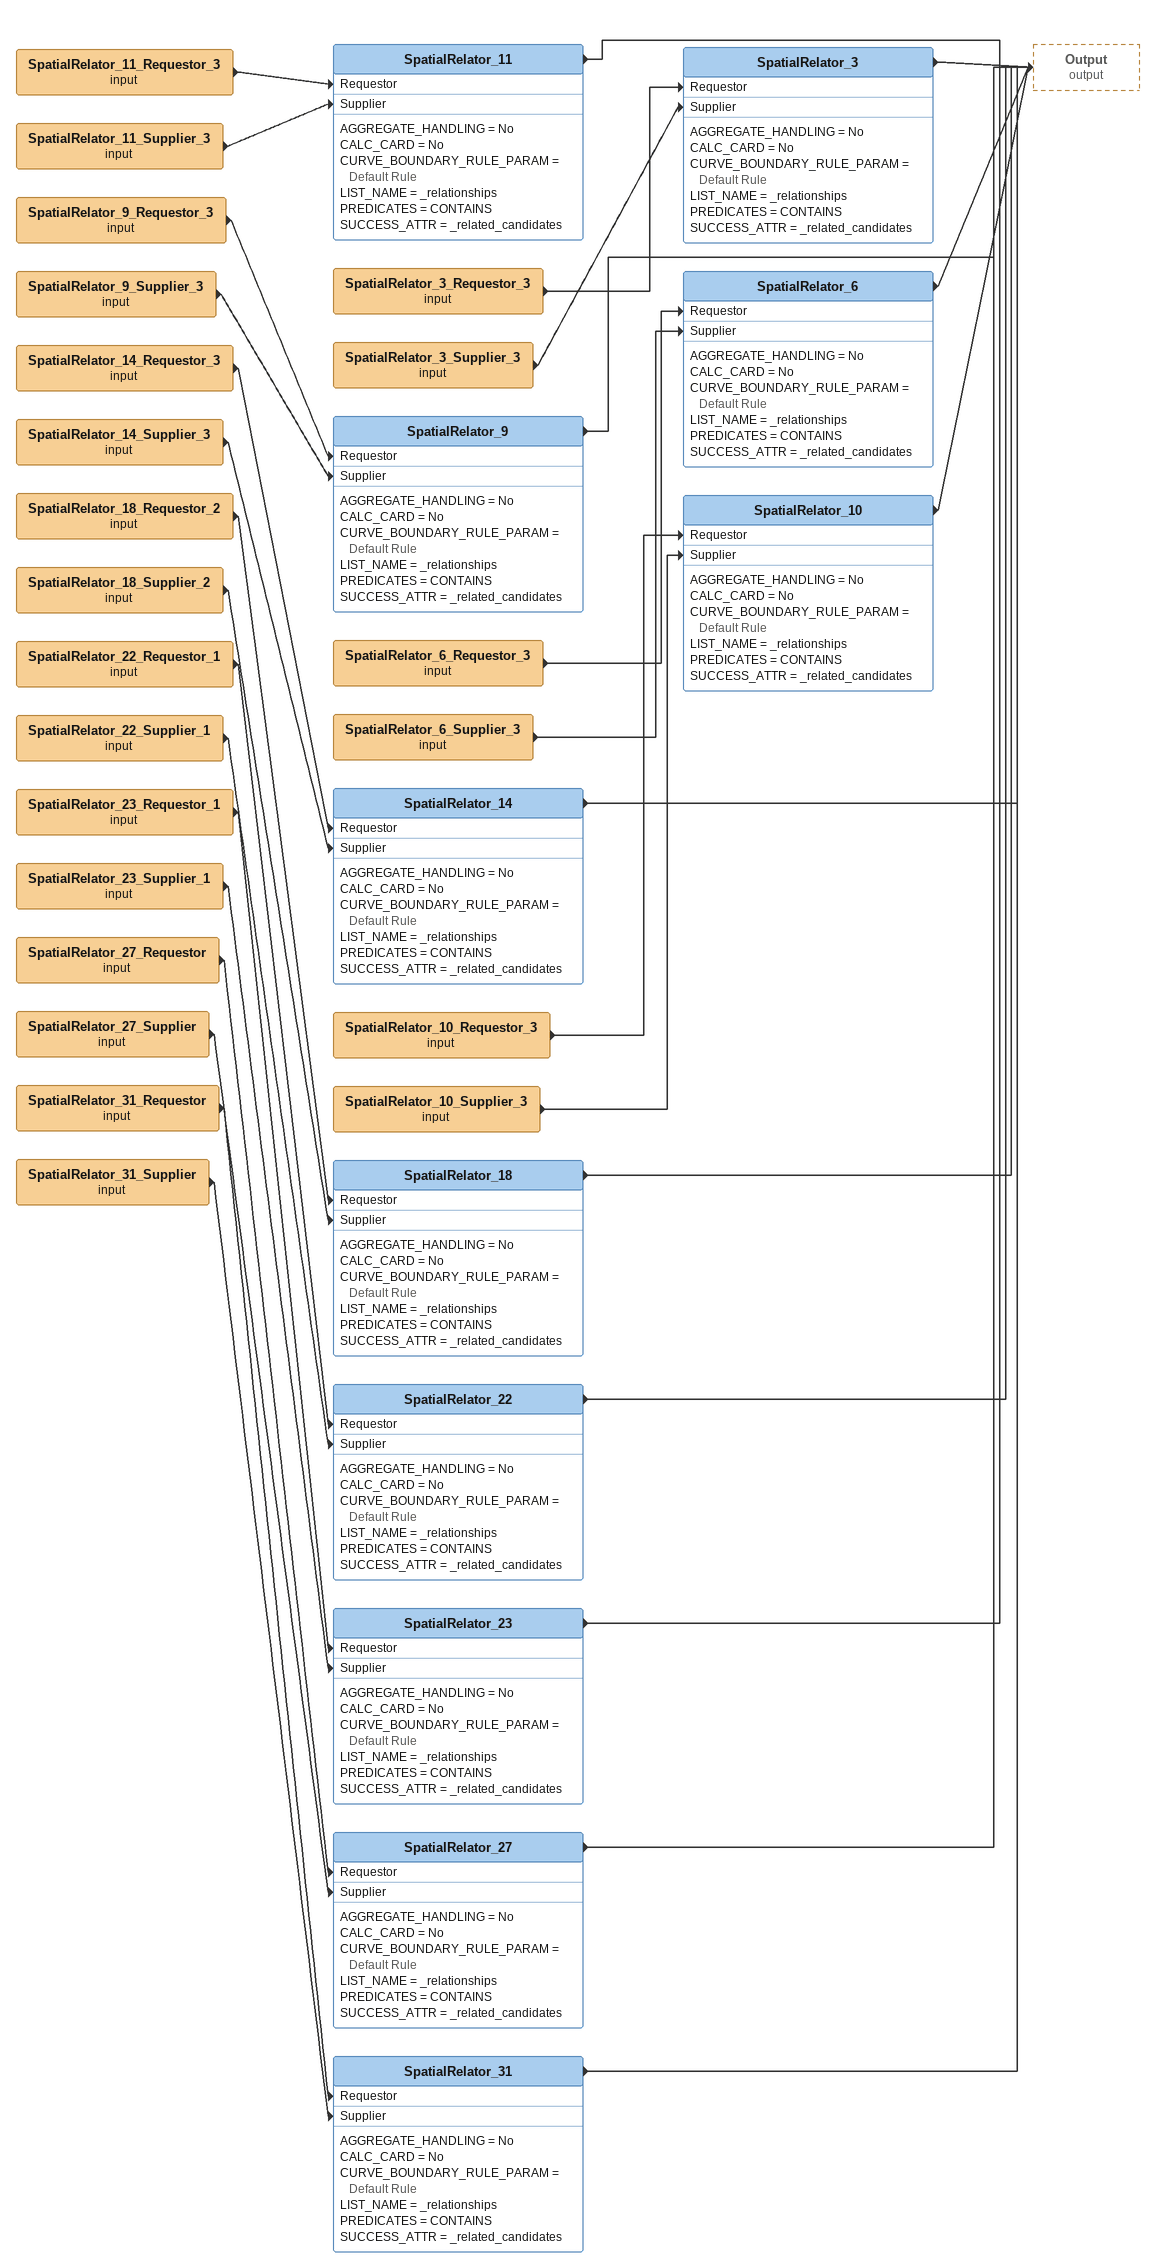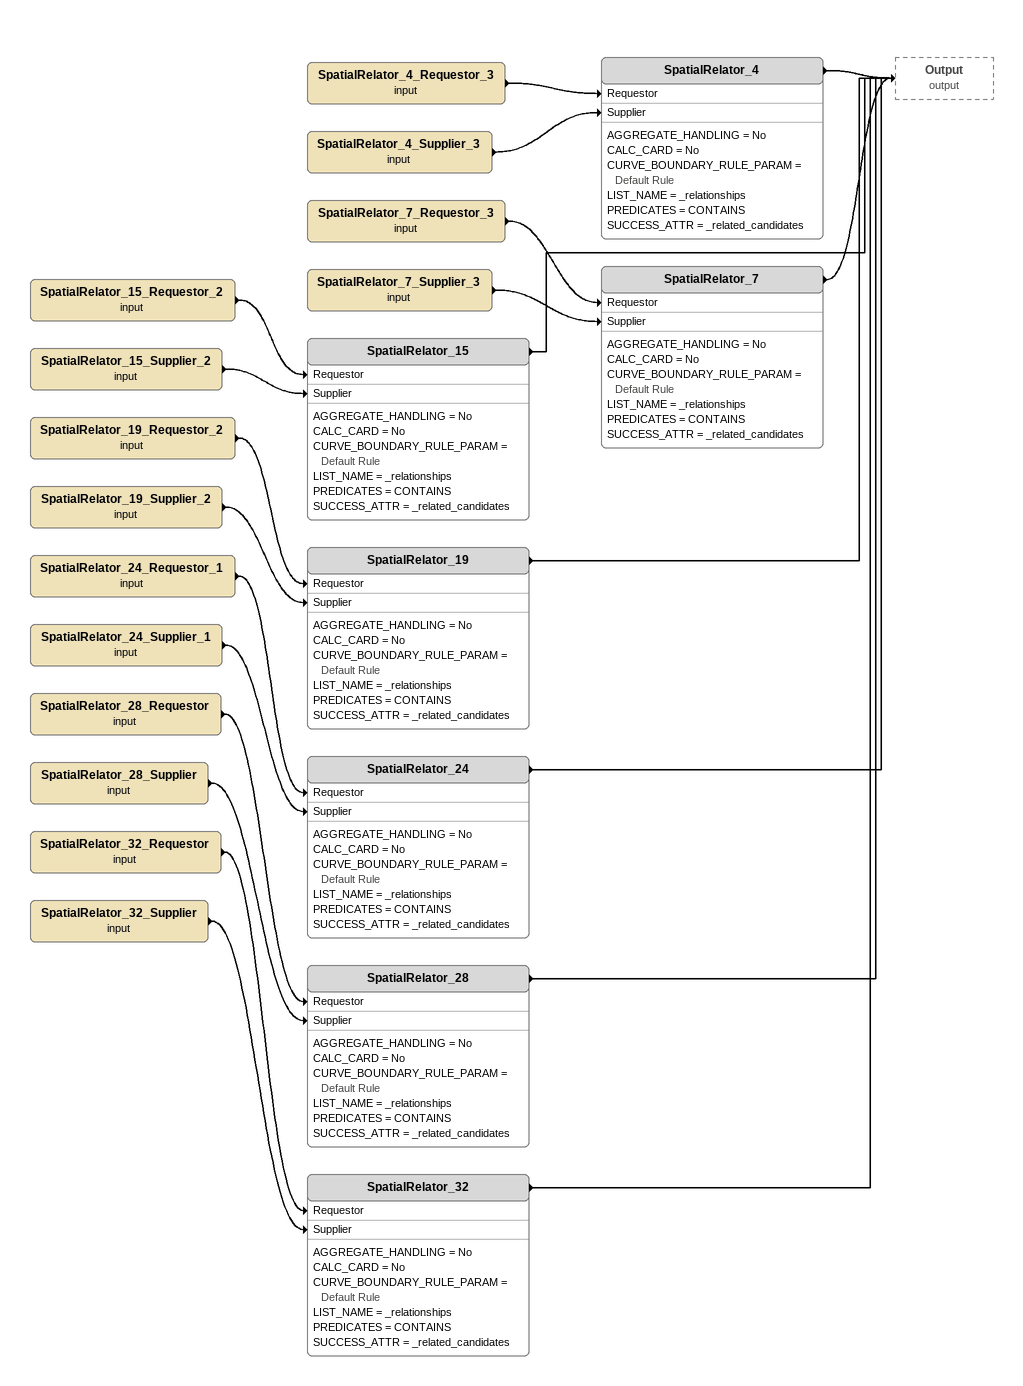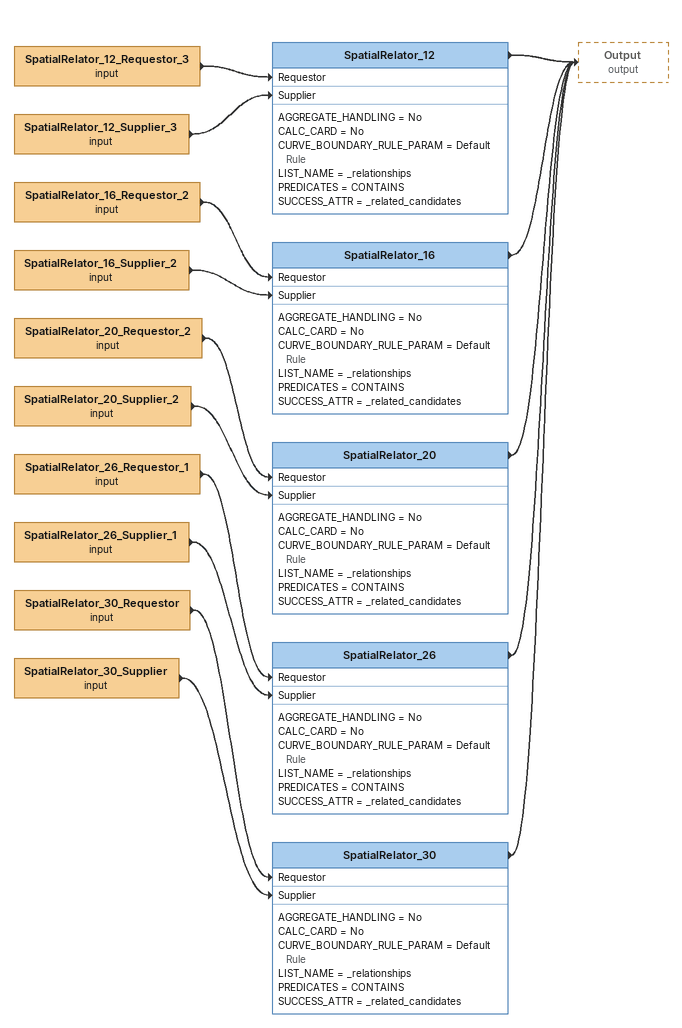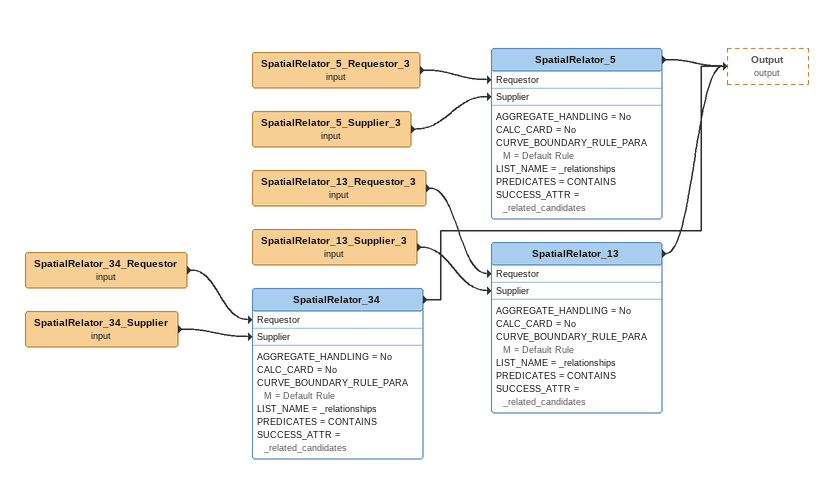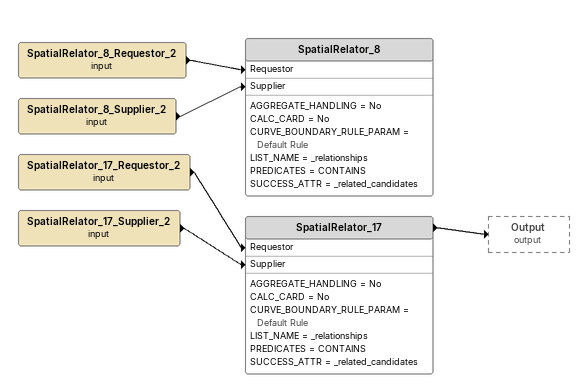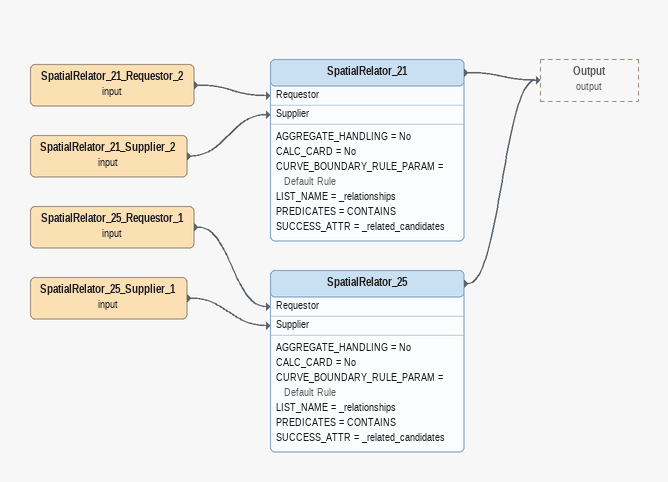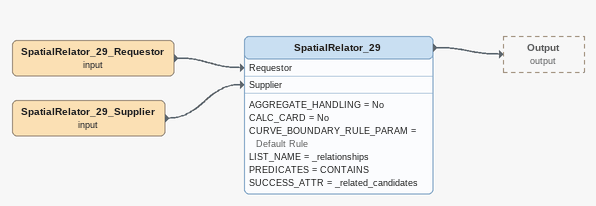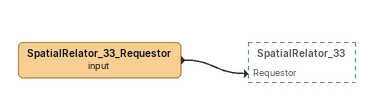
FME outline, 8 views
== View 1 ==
SpatialRelator_11_Requestor_3 (input)
    -> SpatialRelator_11 [Requestor]
SpatialRelator_11_Supplier_3 (input)
    -> SpatialRelator_11 [Supplier]
SpatialRelator_11
    AGGREGATE_HANDLING = No
    CALC_CARD = No
    CURVE_BOUNDARY_RULE_PARAM = Default Rule
    LIST_NAME = _relationships
    PREDICATES = CONTAINS
    SUCCESS_ATTR = _related_candidates
    -> Output (output)
SpatialRelator_9_Requestor_3 (input)
    -> SpatialRelator_9 [Requestor]
SpatialRelator_9_Supplier_3 (input)
    -> SpatialRelator_9 [Supplier]
SpatialRelator_9
    AGGREGATE_HANDLING = No
    CALC_CARD = No
    CURVE_BOUNDARY_RULE_PARAM = Default Rule
    LIST_NAME = _relationships
    PREDICATES = CONTAINS
    SUCCESS_ATTR = _related_candidates
    -> Output (output)
SpatialRelator_14_Requestor_3 (input)
    -> SpatialRelator_14 [Requestor]
SpatialRelator_14_Supplier_3 (input)
    -> SpatialRelator_14 [Supplier]
SpatialRelator_14
    AGGREGATE_HANDLING = No
    CALC_CARD = No
    CURVE_BOUNDARY_RULE_PARAM = Default Rule
    LIST_NAME = _relationships
    PREDICATES = CONTAINS
    SUCCESS_ATTR = _related_candidates
    -> Output (output)
SpatialRelator_18_Requestor_2 (input)
    -> SpatialRelator_18 [Requestor]
SpatialRelator_18_Supplier_2 (input)
    -> SpatialRelator_18 [Supplier]
SpatialRelator_18
    AGGREGATE_HANDLING = No
    CALC_CARD = No
    CURVE_BOUNDARY_RULE_PARAM = Default Rule
    LIST_NAME = _relationships
    PREDICATES = CONTAINS
    SUCCESS_ATTR = _related_candidates
    -> Output (output)
SpatialRelator_22_Requestor_1 (input)
    -> SpatialRelator_22 [Requestor]
SpatialRelator_22_Supplier_1 (input)
    -> SpatialRelator_22 [Supplier]
SpatialRelator_22
    AGGREGATE_HANDLING = No
    CALC_CARD = No
    CURVE_BOUNDARY_RULE_PARAM = Default Rule
    LIST_NAME = _relationships
    PREDICATES = CONTAINS
    SUCCESS_ATTR = _related_candidates
    -> Output (output)
SpatialRelator_23_Requestor_1 (input)
    -> SpatialRelator_23 [Requestor]
SpatialRelator_23_Supplier_1 (input)
    -> SpatialRelator_23 [Supplier]
SpatialRelator_23
    AGGREGATE_HANDLING = No
    CALC_CARD = No
    CURVE_BOUNDARY_RULE_PARAM = Default Rule
    LIST_NAME = _relationships
    PREDICATES = CONTAINS
    SUCCESS_ATTR = _related_candidates
    -> Output (output)
SpatialRelator_27_Requestor (input)
    -> SpatialRelator_27 [Requestor]
SpatialRelator_27_Supplier (input)
    -> SpatialRelator_27 [Supplier]
SpatialRelator_27
    AGGREGATE_HANDLING = No
    CALC_CARD = No
    CURVE_BOUNDARY_RULE_PARAM = Default Rule
    LIST_NAME = _relationships
    PREDICATES = CONTAINS
    SUCCESS_ATTR = _related_candidates
    -> Output (output)
SpatialRelator_31_Requestor (input)
    -> SpatialRelator_31 [Requestor]
SpatialRelator_31_Supplier (input)
    -> SpatialRelator_31 [Supplier]
SpatialRelator_31
    AGGREGATE_HANDLING = No
    CALC_CARD = No
    CURVE_BOUNDARY_RULE_PARAM = Default Rule
    LIST_NAME = _relationships
    PREDICATES = CONTAINS
    SUCCESS_ATTR = _related_candidates
    -> Output (output)
SpatialRelator_3_Requestor_3 (input)
    -> SpatialRelator_3 [Requestor]
SpatialRelator_3_Supplier_3 (input)
    -> SpatialRelator_3 [Supplier]
SpatialRelator_3
    AGGREGATE_HANDLING = No
    CALC_CARD = No
    CURVE_BOUNDARY_RULE_PARAM = Default Rule
    LIST_NAME = _relationships
    PREDICATES = CONTAINS
    SUCCESS_ATTR = _related_candidates
    -> Output (output)
SpatialRelator_6_Requestor_3 (input)
    -> SpatialRelator_6 [Requestor]
SpatialRelator_6_Supplier_3 (input)
    -> SpatialRelator_6 [Supplier]
SpatialRelator_6
    AGGREGATE_HANDLING = No
    CALC_CARD = No
    CURVE_BOUNDARY_RULE_PARAM = Default Rule
    LIST_NAME = _relationships
    PREDICATES = CONTAINS
    SUCCESS_ATTR = _related_candidates
    -> Output (output)
SpatialRelator_10_Requestor_3 (input)
    -> SpatialRelator_10 [Requestor]
SpatialRelator_10_Supplier_3 (input)
    -> SpatialRelator_10 [Supplier]
SpatialRelator_10
    AGGREGATE_HANDLING = No
    CALC_CARD = No
    CURVE_BOUNDARY_RULE_PARAM = Default Rule
    LIST_NAME = _relationships
    PREDICATES = CONTAINS
    SUCCESS_ATTR = _related_candidates
    -> Output (output)

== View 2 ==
SpatialRelator_15_Requestor_2 (input)
    -> SpatialRelator_15 [Requestor]
SpatialRelator_15_Supplier_2 (input)
    -> SpatialRelator_15 [Supplier]
SpatialRelator_15
    AGGREGATE_HANDLING = No
    CALC_CARD = No
    CURVE_BOUNDARY_RULE_PARAM = Default Rule
    LIST_NAME = _relationships
    PREDICATES = CONTAINS
    SUCCESS_ATTR = _related_candidates
    -> Output (output)
SpatialRelator_19_Requestor_2 (input)
    -> SpatialRelator_19 [Requestor]
SpatialRelator_19_Supplier_2 (input)
    -> SpatialRelator_19 [Supplier]
SpatialRelator_19
    AGGREGATE_HANDLING = No
    CALC_CARD = No
    CURVE_BOUNDARY_RULE_PARAM = Default Rule
    LIST_NAME = _relationships
    PREDICATES = CONTAINS
    SUCCESS_ATTR = _related_candidates
    -> Output (output)
SpatialRelator_24_Requestor_1 (input)
    -> SpatialRelator_24 [Requestor]
SpatialRelator_24_Supplier_1 (input)
    -> SpatialRelator_24 [Supplier]
SpatialRelator_24
    AGGREGATE_HANDLING = No
    CALC_CARD = No
    CURVE_BOUNDARY_RULE_PARAM = Default Rule
    LIST_NAME = _relationships
    PREDICATES = CONTAINS
    SUCCESS_ATTR = _related_candidates
    -> Output (output)
SpatialRelator_28_Requestor (input)
    -> SpatialRelator_28 [Requestor]
SpatialRelator_28_Supplier (input)
    -> SpatialRelator_28 [Supplier]
SpatialRelator_28
    AGGREGATE_HANDLING = No
    CALC_CARD = No
    CURVE_BOUNDARY_RULE_PARAM = Default Rule
    LIST_NAME = _relationships
    PREDICATES = CONTAINS
    SUCCESS_ATTR = _related_candidates
    -> Output (output)
SpatialRelator_32_Requestor (input)
    -> SpatialRelator_32 [Requestor]
SpatialRelator_32_Supplier (input)
    -> SpatialRelator_32 [Supplier]
SpatialRelator_32
    AGGREGATE_HANDLING = No
    CALC_CARD = No
    CURVE_BOUNDARY_RULE_PARAM = Default Rule
    LIST_NAME = _relationships
    PREDICATES = CONTAINS
    SUCCESS_ATTR = _related_candidates
    -> Output (output)
SpatialRelator_4_Requestor_3 (input)
    -> SpatialRelator_4 [Requestor]
SpatialRelator_4_Supplier_3 (input)
    -> SpatialRelator_4 [Supplier]
SpatialRelator_4
    AGGREGATE_HANDLING = No
    CALC_CARD = No
    CURVE_BOUNDARY_RULE_PARAM = Default Rule
    LIST_NAME = _relationships
    PREDICATES = CONTAINS
    SUCCESS_ATTR = _related_candidates
    -> Output (output)
SpatialRelator_7_Requestor_3 (input)
    -> SpatialRelator_7 [Requestor]
SpatialRelator_7_Supplier_3 (input)
    -> SpatialRelator_7 [Supplier]
SpatialRelator_7
    AGGREGATE_HANDLING = No
    CALC_CARD = No
    CURVE_BOUNDARY_RULE_PARAM = Default Rule
    LIST_NAME = _relationships
    PREDICATES = CONTAINS
    SUCCESS_ATTR = _related_candidates
    -> Output (output)

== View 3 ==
SpatialRelator_12_Requestor_3 (input)
    -> SpatialRelator_12 [Requestor]
SpatialRelator_12_Supplier_3 (input)
    -> SpatialRelator_12 [Supplier]
SpatialRelator_12
    AGGREGATE_HANDLING = No
    CALC_CARD = No
    CURVE_BOUNDARY_RULE_PARAM = Default Rule
    LIST_NAME = _relationships
    PREDICATES = CONTAINS
    SUCCESS_ATTR = _related_candidates
    -> Output (output)
SpatialRelator_16_Requestor_2 (input)
    -> SpatialRelator_16 [Requestor]
SpatialRelator_16_Supplier_2 (input)
    -> SpatialRelator_16 [Supplier]
SpatialRelator_16
    AGGREGATE_HANDLING = No
    CALC_CARD = No
    CURVE_BOUNDARY_RULE_PARAM = Default Rule
    LIST_NAME = _relationships
    PREDICATES = CONTAINS
    SUCCESS_ATTR = _related_candidates
    -> Output (output)
SpatialRelator_20_Requestor_2 (input)
    -> SpatialRelator_20 [Requestor]
SpatialRelator_20_Supplier_2 (input)
    -> SpatialRelator_20 [Supplier]
SpatialRelator_20
    AGGREGATE_HANDLING = No
    CALC_CARD = No
    CURVE_BOUNDARY_RULE_PARAM = Default Rule
    LIST_NAME = _relationships
    PREDICATES = CONTAINS
    SUCCESS_ATTR = _related_candidates
    -> Output (output)
SpatialRelator_26_Requestor_1 (input)
    -> SpatialRelator_26 [Requestor]
SpatialRelator_26_Supplier_1 (input)
    -> SpatialRelator_26 [Supplier]
SpatialRelator_26
    AGGREGATE_HANDLING = No
    CALC_CARD = No
    CURVE_BOUNDARY_RULE_PARAM = Default Rule
    LIST_NAME = _relationships
    PREDICATES = CONTAINS
    SUCCESS_ATTR = _related_candidates
    -> Output (output)
SpatialRelator_30_Requestor (input)
    -> SpatialRelator_30 [Requestor]
SpatialRelator_30_Supplier (input)
    -> SpatialRelator_30 [Supplier]
SpatialRelator_30
    AGGREGATE_HANDLING = No
    CALC_CARD = No
    CURVE_BOUNDARY_RULE_PARAM = Default Rule
    LIST_NAME = _relationships
    PREDICATES = CONTAINS
    SUCCESS_ATTR = _related_candidates
    -> Output (output)

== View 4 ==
SpatialRelator_34_Requestor (input)
    -> SpatialRelator_34 [Requestor]
SpatialRelator_34_Supplier (input)
    -> SpatialRelator_34 [Supplier]
SpatialRelator_34
    AGGREGATE_HANDLING = No
    CALC_CARD = No
    CURVE_BOUNDARY_RULE_PARAM = Default Rule
    LIST_NAME = _relationships
    PREDICATES = CONTAINS
    SUCCESS_ATTR = _related_candidates
    -> Output (output)
SpatialRelator_5_Requestor_3 (input)
    -> SpatialRelator_5 [Requestor]
SpatialRelator_5_Supplier_3 (input)
    -> SpatialRelator_5 [Supplier]
SpatialRelator_5
    AGGREGATE_HANDLING = No
    CALC_CARD = No
    CURVE_BOUNDARY_RULE_PARAM = Default Rule
    LIST_NAME = _relationships
    PREDICATES = CONTAINS
    SUCCESS_ATTR = _related_candidates
    -> Output (output)
SpatialRelator_13_Requestor_3 (input)
    -> SpatialRelator_13 [Requestor]
SpatialRelator_13_Supplier_3 (input)
    -> SpatialRelator_13 [Supplier]
SpatialRelator_13
    AGGREGATE_HANDLING = No
    CALC_CARD = No
    CURVE_BOUNDARY_RULE_PARAM = Default Rule
    LIST_NAME = _relationships
    PREDICATES = CONTAINS
    SUCCESS_ATTR = _related_candidates
    -> Output (output)

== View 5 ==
SpatialRelator_8_Requestor_2 (input)
    -> SpatialRelator_8 [Requestor]
SpatialRelator_8_Supplier_2 (input)
    -> SpatialRelator_8 [Supplier]
SpatialRelator_8
    AGGREGATE_HANDLING = No
    CALC_CARD = No
    CURVE_BOUNDARY_RULE_PARAM = Default Rule
    LIST_NAME = _relationships
    PREDICATES = CONTAINS
    SUCCESS_ATTR = _related_candidates
SpatialRelator_17_Requestor_2 (input)
    -> SpatialRelator_17 [Requestor]
SpatialRelator_17_Supplier_2 (input)
    -> SpatialRelator_17 [Supplier]
SpatialRelator_17
    AGGREGATE_HANDLING = No
    CALC_CARD = No
    CURVE_BOUNDARY_RULE_PARAM = Default Rule
    LIST_NAME = _relationships
    PREDICATES = CONTAINS
    SUCCESS_ATTR = _related_candidates
    -> Output (output)

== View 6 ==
SpatialRelator_21_Requestor_2 (input)
    -> SpatialRelator_21 [Requestor]
SpatialRelator_21_Supplier_2 (input)
    -> SpatialRelator_21 [Supplier]
SpatialRelator_21
    AGGREGATE_HANDLING = No
    CALC_CARD = No
    CURVE_BOUNDARY_RULE_PARAM = Default Rule
    LIST_NAME = _relationships
    PREDICATES = CONTAINS
    SUCCESS_ATTR = _related_candidates
    -> Output (output)
SpatialRelator_25_Requestor_1 (input)
    -> SpatialRelator_25 [Requestor]
SpatialRelator_25_Supplier_1 (input)
    -> SpatialRelator_25 [Supplier]
SpatialRelator_25
    AGGREGATE_HANDLING = No
    CALC_CARD = No
    CURVE_BOUNDARY_RULE_PARAM = Default Rule
    LIST_NAME = _relationships
    PREDICATES = CONTAINS
    SUCCESS_ATTR = _related_candidates
    -> Output (output)

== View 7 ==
SpatialRelator_29_Requestor (input)
    -> SpatialRelator_29 [Requestor]
SpatialRelator_29_Supplier (input)
    -> SpatialRelator_29 [Supplier]
SpatialRelator_29
    AGGREGATE_HANDLING = No
    CALC_CARD = No
    CURVE_BOUNDARY_RULE_PARAM = Default Rule
    LIST_NAME = _relationships
    PREDICATES = CONTAINS
    SUCCESS_ATTR = _related_candidates
    -> Output (output)

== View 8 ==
SpatialRelator_33_Requestor (input)
    -> SpatialRelator_33 [Requestor]
